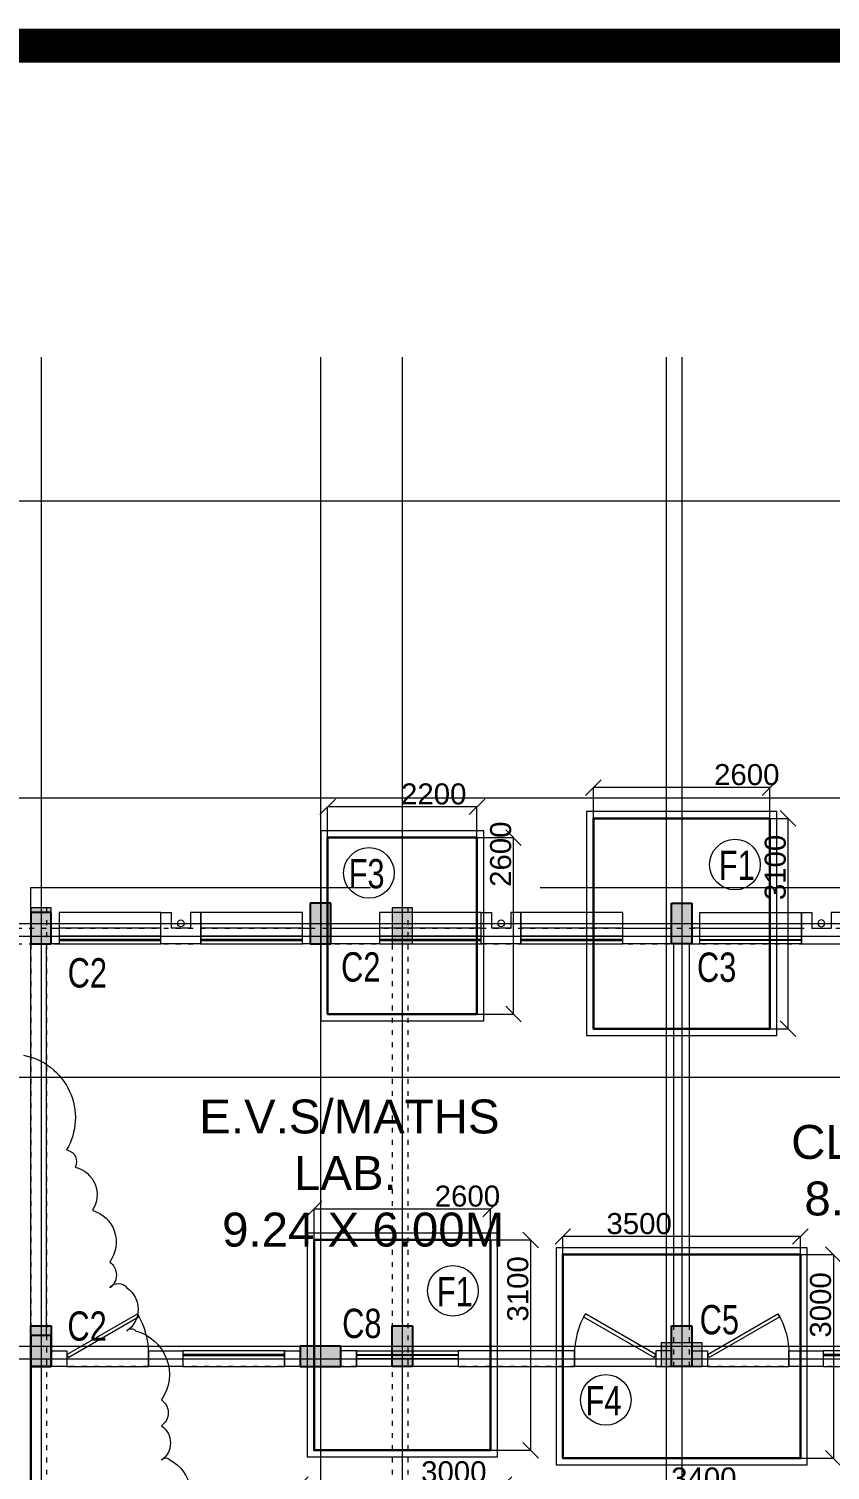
# Model space of a CAD drawing. Header units: inches. Extents: x 719368 to 6315912, y -2624014 to 446967.
# Drawn here: x 6002669 to 6014472, y -2131676 to -2110434 of the extents above; entities that cross this region are included whole.
import ezdxf
from ezdxf.lldxf.tags import DXFTag

# ---------------------------------------------------------------- set-up
doc = ezdxf.new("R2010")
doc.units = ezdxf.units.IN
doc.header["$LTSCALE"] = 20
doc.header["$MEASUREMENT"] = 0
doc.header["$PDMODE"] = 3
for name, pattern in [('ACAD_ISO03W100', [30, 12, -18]), ('CENTER', [2, 1.25, -0.25, 0.25, -0.25]), ('CENTER2', [1.125, 0.75, -0.125, 0.125, -0.125]), ('DASHED2', [0.375, 0.25, -0.125])]:
    doc.linetypes.add(name, pattern=pattern)
doc.layers.get('0').update_dxf_attribs({"color": 51, "lineweight": 30})
doc.layers.get('Defpoints').update_dxf_attribs({"lineweight": 25})
for name, color, linetype, lineweight in [('CLL LEV.', 252, 'Continuous', 18), ('COL HATCH', 254, 'Continuous', 5), ('COL.FILL', 6, 'Continuous', 20), ('COLUMN', 2, 'Continuous', 25), ('DIM', 7, 'Continuous', 13), ('DOOR', 43, 'Continuous', 13), ('FIXTURE', 15, 'DASHDOT', 9), ('FOOTING', 73, 'Continuous', 30), ('GRID', 202, 'CENTER', 5), ('HACHE', 6, 'Continuous', 9), ('HIDDEN', 181, 'ACAD_ISO03W100', 18), ('PROJ.', 30, 'DASHED2', 13), ('STAIR', 4, 'Continuous', 25), ('Text', 7, 'Continuous', 15), ('Ventilator', 6, 'DASHED', 20), ('WALL', 1, 'Continuous', 18), ('window', 71, 'Continuous', 18), ('Window-Wall', 7, 'Continuous', 20)]:
    doc.layers.add(name, color=color, linetype=linetype, lineweight=lineweight)
doc.layers.add('expension joint', color=248, linetype='Continuous')
doc.styles.add('BOLD', font='arial.ttf')
doc.styles.add('DIM SUMBI', font='arial.ttf')
doc.styles.add('L120', font='simplex.shx', dxfattribs={"height": 1})
tags = doc.linetypes.add('DASHDOT', pattern=[1, 0.5, -0.25, 0, -0.25]).pattern_tags.tags
tags[10:11] = [DXFTag(74, 4), DXFTag(75, 0), DXFTag(340, '0'), DXFTag(46, 1.0), DXFTag(50, 0.0), DXFTag(44, 0.0), DXFTag(45, 0.0)]
tags[8:9] = [DXFTag(74, 4), DXFTag(75, 0), DXFTag(340, '0'), DXFTag(46, 1.0), DXFTag(50, 0.0), DXFTag(44, 0.0), DXFTag(45, 0.0)]
tags[6:7] = [DXFTag(74, 4), DXFTag(75, 0), DXFTag(340, '0'), DXFTag(46, 1.0), DXFTag(50, 0.0), DXFTag(44, 0.0), DXFTag(45, 0.0)]
tags[4:5] = [DXFTag(74, 4), DXFTag(75, 0), DXFTag(340, '0'), DXFTag(46, 1.0), DXFTag(50, 0.0), DXFTag(44, 0.0), DXFTag(45, 0.0)]
tags = doc.linetypes.add('DASHED', pattern=[0.75, 0.5, -0.25]).pattern_tags.tags
tags[6:7] = [DXFTag(74, 4), DXFTag(75, 0), DXFTag(340, '0'), DXFTag(46, 1.0), DXFTag(50, 0.0), DXFTag(44, 0.0), DXFTag(45, 0.0)]
tags[4:5] = [DXFTag(74, 4), DXFTag(75, 0), DXFTag(340, '0'), DXFTag(46, 1.0), DXFTag(50, 0.0), DXFTag(44, 0.0), DXFTag(45, 0.0)]
doc.dimstyles.new('PL1', dxfattribs={"dimtxt": 275, "dimasz": 230, "dimexe": 0.18, "dimexo": 12, "dimgap": 30, "dimtad": 1, "dimjust": 1, "dimdec": 0, "dimzin": 0, "dimdsep": 46, "dimtxsty": 'BOLD', "dimblk": 'OBLIQUE', "dimcen": 0.09, "dimclrd": 256, "dimclre": 256, "dimadec": 0, "dimazin": 0, "dimtfac": 1, "dimtdec": 0, "dimtofl": 0, "dimtmove": 0, "dimatfit": 3, "dimfxl": 0, "dimtolj": 1, "dimtzin": 0, "dimlwd": -1, "dimlwe": -1, "dimarcsym": 0})

# ---------------------------------------------------------------- blocks, each defined once
blk = doc.blocks.new('C2')
at = {"layer": 'COLUMN'}
h = blk.add_hatch(color=7, dxfattribs=at)
h.dxf.hatch_style = 1
h.paths.add_polyline_path([(0.3, 0), (0, 0), (0, -0.6), (0.3, -0.6)])
for p, q in [((0, 0), (0, -0.6)), ((0.3, 0), (0, 0)), ((0.3, -0.6), (0.3, 0)), ((0, -0.6), (0.3, -0.6))]:
    blk.add_line(p, q, dxfattribs=at)
blk = doc.blocks.new('_Oblique')
at = {"layer": 'STAIR', "color": 0, "lineweight": -2}
blk.add_line((-0.5, -0.5), (0.5, 0.5), dxfattribs=at)
blk = doc.blocks.new('*D257')
at = {"layer": 'Defpoints', "color": 0, "transparency": 16777216}
for p in [(6010985, -2121616), (6010985, -2122070), (6013585, -2122070)]:
    blk.add_point(p, dxfattribs=at)
at = {"layer": 'DIM', "transparency": 16777216}
for p, q in [((6010985, -2122058), (6010985, -2121615)), ((6013585, -2121616), (6010985, -2121616)), ((6013585, -2122058), (6013585, -2121615))]:
    blk.add_line(p, q, dxfattribs=at)
at = {"layer": 'DIM', "transparency": 16777216, "xscale": 230, "yscale": 230, "zscale": 230, "rotation": 180}
blk.add_blockref('_Oblique', (6010985, -2121616), dxfattribs=at)
at = {"layer": 'DIM', "transparency": 16777216, "xscale": 230, "yscale": 230, "zscale": 230}
blk.add_blockref('_Oblique', (6013585, -2121616), dxfattribs=at)
at = {"layer": 'DIM', "color": 0, "transparency": 16777216, "insert": (6013244, -2121427), "char_height": 310, "attachment_point": 5, "style": 'BOLD'}
blk.add_mtext('\\A1;2600', dxfattribs=at)
blk = doc.blocks.new('*D258')
at = {"layer": 'Defpoints', "color": 0, "transparency": 16777216}
for p in [(6013347, -2122070), (6013853, -2122070), (6013339, -2125170)]:
    blk.add_point(p, dxfattribs=at)
at = {"layer": 'DIM', "transparency": 16777216}
for p, q in [((6013359, -2122070), (6013853, -2122070)), ((6013853, -2125170), (6013853, -2122070)), ((6013351, -2125170), (6013853, -2125170))]:
    blk.add_line(p, q, dxfattribs=at)
at = {"layer": 'DIM', "transparency": 16777216, "xscale": 230, "yscale": 230, "zscale": 230}
for p, rotation in [((6013853, -2122070), 90), ((6013853, -2125170), 270)]:
    blk.add_blockref('_Oblique', p, dxfattribs=dict(at, rotation=rotation))
at = {"layer": 'DIM', "color": 0, "transparency": 16777216, "insert": (6013665, -2122793), "char_height": 310, "attachment_point": 5, "rotation": 90, "style": 'BOLD'}
blk.add_mtext('\\A1;3100', dxfattribs=at)
blk = doc.blocks.new('*D259')
at = {"layer": 'Defpoints', "color": 0, "transparency": 16777216}
for p in [(6007070, -2121900), (6007070, -2122354), (6009270, -2122354)]:
    blk.add_point(p, dxfattribs=at)
at = {"layer": 'DIM', "transparency": 16777216}
for p, q in [((6007070, -2122342), (6007070, -2121900)), ((6009270, -2121900), (6007070, -2121900)), ((6009270, -2122342), (6009270, -2121900))]:
    blk.add_line(p, q, dxfattribs=at)
at = {"layer": 'DIM', "transparency": 16777216, "xscale": 230, "yscale": 230, "zscale": 230, "rotation": 180}
blk.add_blockref('_Oblique', (6007070, -2121900), dxfattribs=at)
at = {"layer": 'DIM', "transparency": 16777216, "xscale": 230, "yscale": 230, "zscale": 230}
blk.add_blockref('_Oblique', (6009270, -2121900), dxfattribs=at)
at = {"layer": 'DIM', "color": 0, "transparency": 16777216, "insert": (6008633, -2121712), "char_height": 310, "attachment_point": 5, "style": 'BOLD'}
blk.add_mtext('\\A1;2200', dxfattribs=at)
blk = doc.blocks.new('*D260')
at = {"layer": 'Defpoints', "color": 0, "transparency": 16777216}
for p in [(6009032, -2122354), (6009808, -2122354), (6009024, -2124954)]:
    blk.add_point(p, dxfattribs=at)
at = {"layer": 'DIM', "transparency": 16777216}
for p, q in [((6009044, -2122354), (6009808, -2122354)), ((6009808, -2124954), (6009808, -2122354)), ((6009036, -2124954), (6009808, -2124954))]:
    blk.add_line(p, q, dxfattribs=at)
at = {"layer": 'DIM', "transparency": 16777216, "xscale": 230, "yscale": 230, "zscale": 230}
for p, rotation in [((6009808, -2122354), 90), ((6009808, -2124954), 270)]:
    blk.add_blockref('_Oblique', p, dxfattribs=dict(at, rotation=rotation))
at = {"layer": 'DIM', "color": 0, "transparency": 16777216, "insert": (6009620, -2122598), "char_height": 310, "attachment_point": 5, "rotation": 90, "style": 'BOLD'}
blk.add_mtext('\\A1;2600', dxfattribs=at)
blk = doc.blocks.new('*D268')
at = {"layer": 'Defpoints', "color": 0, "transparency": 16777216}
for p in [(6013231, -2128500), (6013588, -2131500), (6014521, -2131500)]:
    blk.add_point(p, dxfattribs=at)
at = {"layer": 'DIM', "transparency": 16777216}
for p, q in [((6013243, -2128500), (6014521, -2128500)), ((6014521, -2128500), (6014521, -2131500)), ((6013600, -2131500), (6014521, -2131500))]:
    blk.add_line(p, q, dxfattribs=at)
at = {"layer": 'DIM', "transparency": 16777216, "xscale": 230, "yscale": 230, "zscale": 230}
for p, rotation in [((6014521, -2128500), 90), ((6014521, -2131500), 270)]:
    blk.add_blockref('_Oblique', p, dxfattribs=dict(at, rotation=rotation))
at = {"layer": 'DIM', "color": 0, "transparency": 16777216, "insert": (6014332, -2129241), "char_height": 310, "attachment_point": 5, "rotation": 90, "style": 'BOLD'}
blk.add_mtext('\\A1;3000', dxfattribs=at)
blk = doc.blocks.new('*D269')
at = {"layer": 'Defpoints', "color": 0, "transparency": 16777216}
for p in [(6010535, -2128232), (6010535, -2128738), (6014035, -2128746)]:
    blk.add_point(p, dxfattribs=at)
at = {"layer": 'DIM', "transparency": 16777216}
for p, q in [((6010535, -2128726), (6010535, -2128232)), ((6014035, -2128232), (6010535, -2128232)), ((6014035, -2128734), (6014035, -2128232))]:
    blk.add_line(p, q, dxfattribs=at)
at = {"layer": 'DIM', "transparency": 16777216, "xscale": 230, "yscale": 230, "zscale": 230, "rotation": 180}
blk.add_blockref('_Oblique', (6010535, -2128232), dxfattribs=at)
at = {"layer": 'DIM', "transparency": 16777216, "xscale": 230, "yscale": 230, "zscale": 230}
blk.add_blockref('_Oblique', (6014035, -2128232), dxfattribs=at)
at = {"layer": 'DIM', "color": 0, "transparency": 16777216, "insert": (6011659, -2128044), "char_height": 310, "attachment_point": 5, "style": 'BOLD'}
blk.add_mtext('\\A1;3500', dxfattribs=at)
blk = doc.blocks.new('*D270')
at = {"layer": 'Defpoints', "color": 0, "transparency": 16777216}
for p in [(6006870, -2127828), (6006870, -2128282), (6009470, -2128282)]:
    blk.add_point(p, dxfattribs=at)
at = {"layer": 'DIM', "transparency": 16777216}
for p, q in [((6006870, -2128270), (6006870, -2127827)), ((6009470, -2127828), (6006870, -2127828)), ((6009470, -2128270), (6009470, -2127827))]:
    blk.add_line(p, q, dxfattribs=at)
at = {"layer": 'DIM', "transparency": 16777216, "xscale": 230, "yscale": 230, "zscale": 230, "rotation": 180}
blk.add_blockref('_Oblique', (6006870, -2127828), dxfattribs=at)
at = {"layer": 'DIM', "transparency": 16777216, "xscale": 230, "yscale": 230, "zscale": 230}
blk.add_blockref('_Oblique', (6009470, -2127828), dxfattribs=at)
at = {"layer": 'DIM', "color": 0, "transparency": 16777216, "insert": (6009129, -2127639), "char_height": 310, "attachment_point": 5, "style": 'BOLD'}
blk.add_mtext('\\A1;2600', dxfattribs=at)
blk = doc.blocks.new('*D271')
at = {"layer": 'Defpoints', "color": 0, "transparency": 16777216}
for p in [(6009232, -2128282), (6010062, -2128282), (6009224, -2131382)]:
    blk.add_point(p, dxfattribs=at)
at = {"layer": 'DIM', "transparency": 16777216}
for p, q in [((6009244, -2128282), (6010062, -2128282)), ((6010062, -2131382), (6010062, -2128282)), ((6009236, -2131382), (6010062, -2131382))]:
    blk.add_line(p, q, dxfattribs=at)
at = {"layer": 'DIM', "transparency": 16777216, "xscale": 230, "yscale": 230, "zscale": 230}
for p, rotation in [((6010062, -2128282), 90), ((6010062, -2131382), 270)]:
    blk.add_blockref('_Oblique', p, dxfattribs=dict(at, rotation=rotation))
at = {"layer": 'DIM', "color": 0, "transparency": 16777216, "insert": (6009873, -2129005), "char_height": 310, "attachment_point": 5, "rotation": 90, "style": 'BOLD'}
blk.add_mtext('\\A1;3100', dxfattribs=at)
blk = doc.blocks.new('*D279')
at = {"layer": 'Defpoints', "color": 0, "transparency": 16777216}
for p in [(6010288, -2131982), (6010288, -2132488), (6013688, -2132496)]:
    blk.add_point(p, dxfattribs=at)
at = {"layer": 'DIM', "transparency": 16777216}
for p, q in [((6010288, -2132476), (6010288, -2131982)), ((6013688, -2131982), (6010288, -2131982)), ((6013688, -2132484), (6013688, -2131982))]:
    blk.add_line(p, q, dxfattribs=at)
at = {"layer": 'DIM', "transparency": 16777216, "xscale": 230, "yscale": 230, "zscale": 230, "rotation": 180}
blk.add_blockref('_Oblique', (6010288, -2131982), dxfattribs=at)
at = {"layer": 'DIM', "transparency": 16777216, "xscale": 230, "yscale": 230, "zscale": 230}
blk.add_blockref('_Oblique', (6013688, -2131982), dxfattribs=at)
at = {"layer": 'DIM', "color": 0, "transparency": 16777216, "insert": (6012612, -2131794), "char_height": 310, "attachment_point": 5, "style": 'BOLD'}
blk.add_mtext('\\A1;3400', dxfattribs=at)
blk = doc.blocks.new('*D280')
at = {"layer": 'Defpoints', "color": 0, "transparency": 16777216}
for p in [(6006670, -2131891), (6006670, -2132124), (6009670, -2132124)]:
    blk.add_point(p, dxfattribs=at)
at = {"layer": 'DIM', "transparency": 16777216}
for p, q in [((6006670, -2132112), (6006670, -2131891)), ((6009670, -2131891), (6006670, -2131891)), ((6009670, -2132112), (6009670, -2131891))]:
    blk.add_line(p, q, dxfattribs=at)
at = {"layer": 'DIM', "transparency": 16777216, "xscale": 230, "yscale": 230, "zscale": 230, "rotation": 180}
blk.add_blockref('_Oblique', (6006670, -2131891), dxfattribs=at)
at = {"layer": 'DIM', "transparency": 16777216, "xscale": 230, "yscale": 230, "zscale": 230}
blk.add_blockref('_Oblique', (6009670, -2131891), dxfattribs=at)
at = {"layer": 'DIM', "color": 0, "transparency": 16777216, "insert": (6008929, -2131702), "char_height": 310, "attachment_point": 5, "style": 'BOLD'}
blk.add_mtext('\\A1;3000', dxfattribs=at)
blk = doc.blocks.new('1.5 M Window')
at = {"layer": 'CLL LEV.'}
for p, q in [((-0.23, 0), (-0.46, 0)), ((-0.46, 0), (-0.46, -1.5)), ((-0.46, -1.5), (-0.23, -1.5))]:
    blk.add_line(p, q, dxfattribs=at)
at = {"layer": 'window'}
for p, q in [((-0.065, 0), (-0.065, -1.5)), ((-0.05, -1.5), (-0.05, 0))]:
    blk.add_line(p, q, dxfattribs=at)
at = {"layer": 'Window-Wall'}
for p, q in [((0, 0), (-0.23, 0)), ((-0.23, 0), (-0.23, -1.5)), ((-0.115, 0), (-0.115, -1.5)), ((0, -1.5), (0, 0)), ((-0.23, -1.5), (0, -1.5))]:
    blk.add_line(p, q, dxfattribs=at)
blk = doc.blocks.new('New Shaft')
at = {"layer": 'FIXTURE'}
blk.add_circle((0.327, -0.302), 0.05, dxfattribs=at)
at = {"layer": 'WALL'}
for p, q in [((0.035, 0), (0.62, 0)), ((0.035, 0), (0.035, -0.46)), ((0.62, 0), (0.62, -0.46)), ((0.185, -0.46), (0.185, -0.23)), ((0.185, -0.23), (0.47, -0.23)), ((0.47, -0.46), (0.47, -0.23)), ((0.035, -0.46), (0.185, -0.46)), ((0.62, -0.46), (0.47, -0.46))]:
    blk.add_line(p, q, dxfattribs=at)
blk = doc.blocks.new('VENTILATOR')
at = {"layer": 'Ventilator', "ltscale": 0.02}
for p, q in [((-0.18, -1.5), (-0.18, 0)), ((-0.165, 0), (-0.165, -1.5))]:
    blk.add_line(p, q, dxfattribs=at)
at = {"layer": 'Window-Wall'}
for p, q in [((-0.23, 0), (0, 0)), ((-0.23, -1.5), (-0.23, 0)), ((-0.115, 0), (-0.115, -1.5)), ((0, 0), (0, -1.5)), ((-0.23, -1.5), (0, -1.5))]:
    blk.add_line(p, q, dxfattribs=at)
blk = doc.blocks.new('*U81')
for p, q in [((0, 0), (0, 6)), ((40, 0), (40, 6))]:
    blk.add_line(p, q)
blk.add_lwpolyline([(0, 0), (34.64, -20), (35.52, -18.48), (0.88, 1.52)], close=True)
blk.add_arc((0, 0), 40, 330, 360)
blk = doc.blocks.new('New Doors')
at = {"layer": 'DOOR'}
blk.add_line((0, 0.18), (1.199, 0.18), dxfattribs=at)
at = {"layer": 'DOOR', "xscale": 0.0299845412869386, "yscale": 0.0299845412869386, "zscale": 0.0299845412869386}
blk.add_blockref('*U81', (0, 0), dxfattribs=at)
blk = doc.blocks.new('A$C0E890EBD')
at = {"layer": 'COL HATCH'}
h = blk.add_hatch(color=3, dxfattribs=at)
h.dxf.hatch_style = 1
h.paths.add_polyline_path([(75.9984, 18.71), (75.6984, 18.71), (75.6984, 18.11), (75.9984, 18.11)])
h = blk.add_hatch(color=3, dxfattribs=at)
h.dxf.hatch_style = 1
h.paths.add_polyline_path([(81.0184, 18.71), (81.3184, 18.71), (81.3184, 18.11), (81.0184, 18.11)])
at = {"layer": 'COL HATCH', "linetype": 'CENTER2'}
h = blk.add_hatch(color=3, dxfattribs=at)
h.dxf.hatch_style = 1
h.paths.add_polyline_path([(71.8834, 18.57), (71.5834, 18.57), (71.5834, 18.11), (71.8834, 18.11)])
h = blk.add_hatch(color=3, dxfattribs=at)
h.dxf.hatch_style = 1
h.paths.add_polyline_path([(71.8834, 12.34), (71.5834, 12.34), (71.5834, 11.88), (71.8834, 11.88)])
at = {"layer": 'COL HATCH'}
h = blk.add_hatch(color=3, dxfattribs=at)
h.dxf.hatch_style = 1
h.paths.add_polyline_path([(81.0184, 12.48), (81.3184, 12.48), (81.3184, 11.88), (81.0184, 11.88)])
h = blk.add_hatch(color=3, dxfattribs=at)
h.dxf.hatch_style = 1
h.paths.add_polyline_path([(76.1484, 11.8801), (76.1484, 12.1801), (75.5484, 12.1801), (75.5484, 11.8801)])
at = {"layer": 'COLUMN', "color": 3}
for p, q in [((75.6984, 18.71), (75.6984, 18.11)), ((75.9984, 18.71), (75.6984, 18.71)), ((75.9984, 18.11), (75.9984, 18.71)), ((81.0184, 18.11), (81.0184, 18.71)), ((81.0184, 18.71), (81.3184, 18.71)), ((81.3184, 18.71), (81.3184, 18.11)), ((75.6984, 18.11), (75.9984, 18.11)), ((81.3184, 18.11), (81.0184, 18.11)), ((81.0184, 11.88), (81.0184, 12.48)), ((81.0184, 12.48), (81.3184, 12.48)), ((81.3184, 12.48), (81.3184, 11.88)), ((76.1484, 12.1801), (75.5484, 12.1801)), ((75.5484, 12.1801), (75.5484, 11.8801)), ((76.1484, 11.8801), (76.1484, 12.1801)), ((75.5484, 11.8801), (76.1484, 11.8801)), ((81.3184, 11.88), (81.0184, 11.88))]:
    blk.add_line(p, q, dxfattribs=at)
at = {"layer": 'COLUMN', "color": 3, "linetype": 'CENTER2'}
for points in [[(71.8834, 18.57), (71.5834, 18.57), (71.5834, 18.11), (71.8834, 18.11), (71.8834, 18.57)], [(71.8834, 12.34), (71.5834, 12.34), (71.5834, 11.88), (71.8834, 11.88), (71.8834, 12.34)]]:
    blk.add_lwpolyline(points, dxfattribs=at)
at = {"layer": 'expension joint'}
for p, q in [((71.5834, 11.88), (71.5834, 8.53)), ((71.5834, 8.53), (71.5834, 11.88))]:
    blk.add_line(p, q, dxfattribs=at)
at = {"layer": 'PROJ.'}
for p, q in [((71.5834, 18.94), (97.4784, 18.94)), ((71.5834, 18.57), (71.5834, 18.94))]:
    blk.add_line(p, q, dxfattribs=at)
at = {"layer": 'WALL'}
for p, q in [((71.5834, 12.34), (71.5834, 18.11)), ((71.8134, 12.34), (71.8134, 18.11)), ((81.0534, 12.48), (81.0534, 18.11)), ((81.2834, 12.48), (81.2834, 18.11))]:
    blk.add_line(p, q, dxfattribs=at)
for points in [[(71.9984, 18.34), (71.9984, 18.11), (71.8834, 18.11), (71.8834, 18.34), (71.9984, 18.34)], [(71.9984, 18.34), (71.9984, 18.11), (71.8834, 18.11), (71.8834, 18.34), (71.9984, 18.34)], [(75.6984, 18.34), (75.6984, 18.11), (75.5834, 18.11), (75.5834, 18.34), (75.6984, 18.34)], [(76.7159, 18.34), (76.7159, 18.11), (75.9984, 18.11), (75.9984, 18.34), (76.7159, 18.34)], [(81.0184, 18.34), (81.0184, 18.11), (80.3009, 18.11), (80.3009, 18.34), (81.0184, 18.34)], [(81.3184, 18.34), (81.3184, 18.11), (81.4334, 18.11), (81.4334, 18.34), (81.3184, 18.34)], [(71.8834, 11.88), (71.8834, 12.11), (72.1134, 12.11), (72.1134, 11.88), (71.8834, 11.88)], [(75.3184, 11.8801), (75.3184, 12.1101), (75.5484, 12.1101), (75.5484, 11.8801), (75.3184, 11.8801)], [(76.3784, 11.8801), (76.3784, 12.1101), (76.1484, 12.1101), (76.1484, 11.8801), (76.3784, 11.8801)], [(81.0184, 11.88), (81.0184, 12.11), (80.7884, 12.11), (80.7884, 11.88), (81.0184, 11.88)], [(81.3184, 11.88), (81.3184, 12.11), (81.5484, 12.11), (81.5484, 11.88), (81.3184, 11.88)]]:
    blk.add_lwpolyline(points, dxfattribs=at)
for points in [[(73.3128, 11.8799), (73.3128, 12.1101), (73.8184, 12.1101), (73.8184, 11.8799)], [(79.589, 11.8799), (79.589, 12.1101), (77.8784, 12.1101), (77.8784, 11.8799)], [(82.7478, 11.8798), (82.7478, 12.11), (83.2534, 12.11), (83.2534, 11.8798)]]:
    blk.add_lwpolyline(points, close=True, dxfattribs=at)
for name, p, rotation in [('New Shaft', (74.1184, 18.11), 180), ('New Shaft', (78.8359, 18.11), 180), ('New Doors', (80.7884, 12.0597), 180), ('VENTILATOR', (77.8784, 11.8801), 270)]:
    blk.add_blockref(name, p, dxfattribs=dict(at, rotation=rotation))
at = {"layer": 'WALL', "xscale": -1}
for name, p, rotation in [('New Shaft', (82.8984, 18.11), 180), ('New Doors', (72.1134, 12.0598), 180), ('New Doors', (81.5484, 12.0597), 180), ('VENTILATOR', (73.8184, 11.8801), 90), ('VENTILATOR', (83.2534, 11.88), 90)]:
    blk.add_blockref(name, p, dxfattribs=dict(at, rotation=rotation))
at = {"layer": 'Window-Wall', "rotation": 270}
for p in [(73.4984, 18.11), (75.5834, 18.11), (78.2159, 18.11), (80.3009, 18.11)]:
    blk.add_blockref('1.5 M Window', p, dxfattribs=at)
at = {"layer": 'Window-Wall', "xscale": -1, "rotation": 90}
blk.add_blockref('1.5 M Window', (81.4334, 18.11), dxfattribs=at)
at = {"layer": 'Text', "lineweight": 30, "char_height": 0.5, "attachment_point": 1, "style": 'L120'}
for s, insert, width in [('\\pi0.15996;{\\fArial|b0|i0|c0|p34; E.V.S/MATHS \\P\\pi1.7498;LAB.\\P\\pi0.10897;   9.24 X 6.00M}', (73.7081, 15.816), 4.902123), ('{\\fArial|b0|i0|c0|p34;CLASS ROOM\\P 8.00 X 6.00M}', (82.7813, 15.4409), 4.753159)]:
    blk.add_mtext(s, dxfattribs=dict(at, insert=insert, width=width))

msp = doc.modelspace()

# ---------------------------------------------------------------- hatches: boundary and pattern name
at = {"layer": 'COL.FILL'}
for points in [[(6002700.4819, -2123919.5333), (6002700.4819, -2123389.5333), (6003000.4819, -2123389.5333), (6003000.4819, -2123919.5333)], [(6008020.4819, -2123919.5333), (6008020.4819, -2123389.5333), (6008320.4819, -2123389.5333), (6008320.4819, -2123919.5333)], [(6012135.4819, -2123919.556), (6012435.4819, -2123919.556), (6012435.4819, -2123319.556), (6012135.4819, -2123319.556)], [(6002700.4819, -2130149.556), (6003000.4819, -2130149.556), (6003000.4819, -2129549.556), (6002700.4819, -2129549.556)], [(6008020.4819, -2130149.5333), (6008320.4819, -2130149.5333), (6008320.4819, -2129549.5333), (6008020.4819, -2129549.5333)], [(6011985.4819, -2130149.5333), (6012585.4819, -2130149.5333), (6012585.4819, -2129799.5333), (6011985.4819, -2129799.5333)]]:
    msp.add_hatch(color=256, dxfattribs=at).paths.add_polyline_path(points)

# ---------------------------------------------------------------- linework, layer by layer
at = {"color": 2, "const_width": 500}
msp.add_lwpolyline([(6163985.6268, -2162738.4634), (5919146.0467, -2162738.4634), (5919146.0467, -2110683.5862), (6163985.6268, -2110683.5862)], close=True, dxfattribs=at)
at = {"layer": 'COL.FILL'}
for points in [[(6002700.4819, -2123919.5333), (6003000.4819, -2123919.5333), (6003000.4819, -2123389.5333), (6002700.4819, -2123389.5333)], [(6008020.4819, -2123919.5333), (6008320.4819, -2123919.5333), (6008320.4819, -2123389.5333), (6008020.4819, -2123389.5333)], [(6012435.4819, -2123319.556), (6012135.4819, -2123319.556), (6012135.4819, -2123919.556), (6012435.4819, -2123919.556)], [(6003000.4819, -2129549.556), (6002700.4819, -2129549.556), (6002700.4819, -2130149.556), (6003000.4819, -2130149.556)], [(6008320.4819, -2129549.5333), (6008020.4819, -2129549.5333), (6008020.4819, -2130149.5333), (6008320.4819, -2130149.5333)], [(6012585.4819, -2130149.5333), (6012585.4819, -2129799.5333), (6011985.4819, -2129799.5333), (6011985.4819, -2130149.5333)]]:
    msp.add_lwpolyline(points, close=True, dxfattribs=at)
at = {"layer": 'DIM'}
msp.add_lwpolyline([(6002588.7745, -2125560.391, -0.52056705), (6003224.4823, -2126957.4337, -0.52056705), (6003351.6272, -2127211.445, -0.52056705), (6003605.9004, -2127846.4603, -0.52056705), (6003860.1902, -2128608.4878, -0.52056705), (6003860.1902, -2128989.4983, -0.52056705), (6004114.4633, -2128989.4983, -0.52056705), (6004114.4633, -2129624.52, -0.52056705), (6004241.6082, -2129624.52, -0.52056705), (6004623.0429, -2130640.5523, -0.52056705), (6004623.0429, -2131021.5628, -0.52056705), (6004623.0429, -2131529.5789, -0.52056705), (6004750.1711, -2131529.5789, -0.52056705), (6004877.3161, -2132418.6055, -0.52056705)], format="xyb", dxfattribs=at)
at = {"layer": 'FOOTING'}
for points in [[(6013585.4819, -2122069.5333), (6010985.4819, -2122069.5333), (6010985.4819, -2125169.5333), (6013585.4819, -2125169.5333)], [(6009270.4819, -2122353.9112), (6007070.4819, -2122353.9112), (6007070.4819, -2124953.9112), (6009270.4819, -2124953.9112)], [(6009470.4819, -2128281.5718), (6006870.4819, -2128281.5718), (6006870.4819, -2131381.5718), (6009470.4819, -2131381.5718)], [(6010535.4819, -2128499.5333), (6010535.4819, -2131499.5333), (6014035.4819, -2131499.5333), (6014035.4819, -2128499.5333)]]:
    msp.add_lwpolyline(points, close=True, dxfattribs=at)
at = {"layer": 'GRID', "ltscale": 0.05}
for p, q in [((6002850.4819, -2115272.6697), (6002850.4819, -2155060.0232)), ((6006965.4819, -2115272.6697), (6006965.4819, -2155060.0232)), ((6008170.4819, -2115272.6697), (6008170.4819, -2155060.0232)), ((6012285.4818, -2115272.6697), (6012285.4818, -2155060.0232)), ((5926274.7986, -2117389.5333), (6041207.4116, -2117389.5333)), ((5926274.7986, -2121769.5333), (6041274.9246, -2121769.5333)), ((5925637.0672, -2123619.5333), (6041274.9246, -2123619.5333)), ((5926274.7986, -2125884.5242), (6041274.9246, -2125884.5242)), ((5925637.0672, -2129849.5333), (6041274.9246, -2129849.5333))]:
    msp.add_line(p, q, dxfattribs=at)
at = {"layer": 'GRID', "color": 190, "ltscale": 0.05}
for p, q in [((6012055.4834, -2115272.6697), (6012055.4834, -2155060.0232)), ((5925637.0672, -2123804.5333), (6041274.9246, -2123804.5333)), ((5925637.0672, -2130034.5344), (6041274.9246, -2130034.5344))]:
    msp.add_line(p, q, dxfattribs=at)
at = {"layer": 'HACHE'}
for points in [[(6013685.4819, -2121969.5333), (6010885.4819, -2121969.5333), (6010885.4819, -2125269.5333), (6013685.4819, -2125269.5333)], [(6009370.4819, -2122253.9112), (6006970.4819, -2122253.9112), (6006970.4819, -2125053.9112), (6009370.4819, -2125053.9112)], [(6009570.4819, -2128181.5718), (6006770.4819, -2128181.5718), (6006770.4819, -2131481.5718), (6009570.4819, -2131481.5718)], [(6010435.4819, -2128399.5333), (6010435.4819, -2131599.5333), (6014135.4819, -2131599.5333), (6014135.4819, -2128399.5333)]]:
    msp.add_lwpolyline(points, close=True, dxfattribs=at)
at = {"layer": 'HIDDEN', "linetype": 'ACAD_ISO03W100', "ltscale": 0.3}
for p, q in [((6002700.4819, -2123389.5333), (6002700.4819, -2139729.488)), ((6002930.4819, -2123389.5333), (6002930.4819, -2139729.488)), ((6008020.4819, -2123389.5333), (6008020.4819, -2139729.488)), ((6008250.4819, -2123389.5333), (6008250.4819, -2139729.488)), ((5943095.4821, -2123689.5333), (6032245.4818, -2123689.5333)), ((5943095.4821, -2123919.5333), (6032245.4818, -2123919.5333)), ((6012170.4819, -2130149.5333), (6012170.4819, -2123919.556)), ((6012400.4819, -2130149.5333), (6012400.4819, -2123919.556)), ((6039703.7946, -2130149.5718), (6002700.4819, -2130149.7277))]:
    msp.add_line(p, q, dxfattribs=at)
at = {"layer": 'Text'}
for centre in [(6007679.1299, -2122874.1701), (6013069.5666, -2122750.9384), (6008915.7268, -2129033.1277), (6011168.0036, -2130641.4211)]:
    msp.add_circle(centre, 372.7728, dxfattribs=at)

# ---------------------------------------------------------------- block references
at = {"color": 0, "xscale": 1000, "yscale": 1000, "zscale": 1000}
msp.add_blockref('A$C0E890EBD', (5931117.1028, -2142029.5333), dxfattribs=at)
at = {"color": 5, "xscale": -1000, "yscale": 1000, "zscale": 1000}
for p in [(6012435.4819, -2123319.556), (6012435.4819, -2123319.556), (6012435.4819, -2123319.556), (6012435.4819, -2123319.556), (6003000.4819, -2129549.556), (6003000.4819, -2129549.556), (6003000.4819, -2129549.556), (6003000.4819, -2129549.556), (6008320.4819, -2129549.5333), (6008320.4819, -2129549.5333), (6008320.4819, -2129549.5333), (6008320.4819, -2129549.5333)]:
    msp.add_blockref('C2', p, dxfattribs=at)

# ---------------------------------------------------------------- texts
at = {"layer": 'Text', "style": 'DIM SUMBI', "width": 0.75}
for s, p in [('F1', (6012832.9591, -2122978.4994)), ('F3', (6007379.9141, -2123101.7311)), ('C2', (6007268.6508, -2124475.8717)), ('C3', (6012511.1433, -2124479.8948)), ('C2', (6003241.3754, -2124562.7058)), ('F1', (6008679.1193, -2129260.6887)), ('C2', (6003237.6117, -2129768.5573)), ('C8', (6007284.7191, -2129729.2606)), ('C5', (6012550.9013, -2129674.2168)), ('F4', (6010870.1152, -2130868.9821))]:
    msp.add_text(s, height=432.432, dxfattribs=at).set_placement(p)

# ---------------------------------------------------------------- dimensions: what is measured, and where the dimension line sits
at = {"layer": 'DIM'}
for base, p1, p2, angle, picture, middle in [((6010985.4819, -2121615.5284), (6013585.4819, -2122069.5333), (6010985.4819, -2122069.5333), 180, '*D257', (6013243.6922, -2121615.5284)), ((6007070.4819, -2121899.9063), (6009270.4819, -2122353.9112), (6007070.4819, -2122353.9112), 180, '*D259', (6008633.2101, -2121899.9063)), ((6009808.2964, -2122353.9112), (6009024.4642, -2124953.9112), (6009032.2764, -2122353.9112), 270, '*D260', (6009808.2964, -2122598.2236)), ((6013853.0096, -2122069.5333), (6013339.4642, -2125169.5333), (6013347.2763, -2122069.5333), 270, '*D258', (6013853.0096, -2122793.3536)), ((6006870.4819, -2127827.5669), (6009470.4819, -2128281.5718), (6006870.4819, -2128281.5718), 180, '*D270', (6009128.6923, -2127827.5669)), ((6010061.6859, -2128281.5718), (6009224.4642, -2131381.5718), (6009232.2764, -2128281.5718), 270, '*D271', (6010061.6859, -2129005.3921)), ((6014520.7114, -2131499.5333), (6013230.906, -2128499.5333), (6013587.644, -2131499.5333), 270, '*D268', (6014520.7114, -2129241.323)), ((6006670.4819, -2131890.8176), (6009670.4819, -2132123.91), (6006670.4819, -2132123.91), 180, '*D280', (6008928.6923, -2131890.8176))]:
    dim = msp.add_linear_dim(base=base, p1=p1, p2=p2, angle=angle, dimstyle='PL1', override={"dimtxt": 310}, dxfattribs=at)
    dim.commit()
    dim.dimension.update_dxf_attribs({"geometry": picture, "text_midpoint": middle, "dimtype": 160})
for base, p1, p2, picture, middle in [((6010535.4819, -2128232.0056), (6014035.4819, -2128745.551), (6010535.4819, -2128737.7389), '*D269', (6011659.3021, -2128232.0056)), ((6010288.4091, -2131982.0056), (6013688.4091, -2132495.551), (6010288.4091, -2132487.7389), '*D279', (6012611.6467, -2131982.0056))]:
    dim = msp.add_linear_dim(base=base, p1=p1, p2=p2, dimstyle='PL1', override={"dimtxt": 310}, dxfattribs=at)
    dim.commit()
    dim.dimension.update_dxf_attribs({"geometry": picture, "text_midpoint": middle, "dimtype": 160})

doc.saveas('drawing.dxf')
